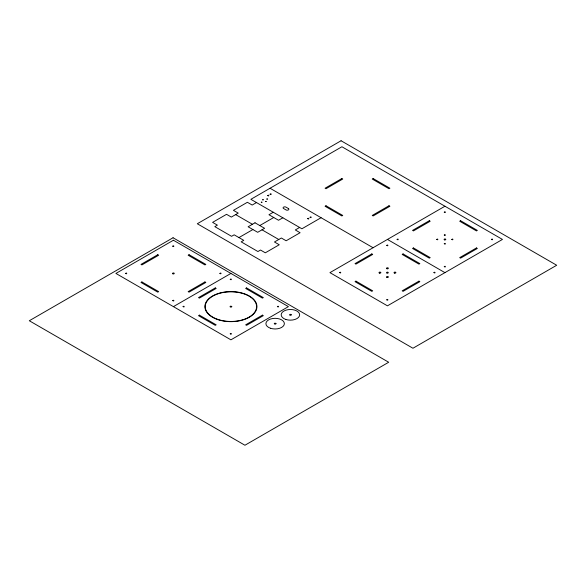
<?xml version="1.0" encoding="UTF-8"?>
<svg xmlns="http://www.w3.org/2000/svg" width="586" height="586" viewBox="0 0 586 586"><rect width="100%" height="100%" fill="white"/><g stroke="black" fill="none" stroke-linecap="round" stroke-linejoin="round"><path stroke-width="0.88" d="M261.297 202.163L261.957 202.163M262.645 199.76L263.304 199.76M261.935 202.287L261.312 202.273M263.304 199.855L262.645 199.841M265.524 201.423L266.183 201.423M266.806 198.984L267.472 198.984M266.161 201.54L265.546 201.54M267.465 199.079L266.82 199.094M256.492 202.566L252.178 205.056L247.387 202.287L233.44 210.337L238.238 213.106L231.338 217.091L226.54 214.322L212.601 222.372L217.391 225.141L214.806 226.636L231.573 236.319L234.166 234.825L243.747 240.355L241.161 241.85L257.928 251.533L260.521 250.039L265.312 252.808L279.251 244.758L274.46 241.989L281.361 238.004L286.151 240.773L300.098 232.723L295.307 229.954L299.622 227.463M273.266 212.249L268.952 214.74L278.533 220.27L282.848 217.78M238.956 237.586L252.896 229.536M259.796 225.551L273.743 217.501M321.077 217.721L301.907 228.782L250.874 199.321L341.916 146.756L502.451 239.432L387.441 305.833L329.94 272.637L444.942 206.235M173.412 306.632L230.913 273.435M387.441 239.432L444.942 272.637M270.043 188.252L373.07 247.732M235.645 214.601L252.42 224.284M262.001 229.815L278.775 239.498M125.587 273.406C127.118 274.783 127.125 272.029 125.587 273.376M172.738 246.179C174.364 247.57 174.049 244.787 172.738 246.179M172.738 300.625C174.335 301.973 174.196 299.285 172.753 300.574M183.088 306.603C184.7 307.987 184.414 305.211 183.088 306.603M219.889 273.406C221.413 274.783 221.449 272.05 219.897 273.376M230.239 279.383C231.953 280.701 231.529 278.042 230.254 279.324M230.239 333.822C231.66 335.229 231.931 332.467 230.247 333.8M267.685 195.556C269.128 196.977 269.296 194.156 267.685 195.556M270.087 194.171C271.64 195.563 271.574 192.794 270.087 194.171M277.39 306.603C278.914 308.002 278.848 305.233 277.39 306.603M307.701 218.659C309.305 220.028 309.1 217.318 307.709 218.629M310.097 217.274C311.693 218.644 311.459 215.934 310.104 217.245M339.616 272.607C341.345 273.926 340.884 271.267 339.631 272.549M386.767 245.38C388.269 246.787 388.269 244.047 386.775 245.358M386.767 299.827C388.445 301.182 388.1 298.428 386.767 299.827M397.118 239.41C398.758 240.773 398.465 238.033 397.118 239.41M433.918 272.607C435.552 273.948 435.325 271.252 433.933 272.549M436.746 239.41C438.387 240.773 438.05 238.048 436.746 239.41M444.269 212.183C445.975 213.509 445.58 210.835 444.283 212.132M444.269 235.067C445.997 236.378 445.536 233.726 444.283 235.008M444.269 243.754C445.704 245.153 445.843 242.421 444.283 243.695M444.269 266.63C445.631 268.066 445.909 265.312 444.276 266.601M451.791 239.41C453.286 240.817 453.315 238.026 451.791 239.41M491.42 239.41C493.097 240.765 492.753 238.011 491.42 239.41M173.053 237.755L29.3 320.747L244.933 445.243L388.694 362.251L173.053 237.755M341.067 140.757L197.306 223.749L412.947 348.245L556.7 265.253L341.067 140.757M173.412 240.231L115.911 273.435L230.913 339.829L288.415 306.632L173.412 240.231M157.781 254.72L141.006 264.403L141.893 264.916L158.667 255.232L157.781 254.72M141.893 281.947L141.006 282.459L157.781 292.143L158.667 291.63L141.893 281.947M189.044 254.72L188.157 255.232L204.932 264.916L205.818 264.403L189.044 254.72M255.005 222.79L248.105 226.775L257.694 232.305L264.594 228.32L255.005 222.79M341.858 178.54L325.091 188.216L325.977 188.729L342.744 179.045L341.858 178.54M325.977 205.759L325.091 206.272L341.858 215.956L342.744 215.443L325.977 205.759M373.128 178.54L372.242 179.045L389.009 188.729L389.895 188.216L373.128 178.54M204.932 281.947L188.157 291.63L189.044 292.143L205.818 282.459L204.932 281.947M215.282 287.924L198.508 297.607L199.394 298.113L216.168 288.437L215.282 287.924M199.394 315.143L198.508 315.656L215.282 325.34L216.168 324.827L199.394 315.143M246.552 287.924L245.666 288.437L262.433 298.113L263.319 297.607L246.552 287.924M389.009 205.759L372.242 215.443L373.128 215.956L389.895 206.272L389.009 205.759M262.433 315.143L245.666 324.827L246.552 325.34L263.319 315.656L262.433 315.143M371.81 253.928L355.035 263.605L355.922 264.118L372.696 254.434L371.81 253.928M429.311 220.724L412.537 230.408L413.43 230.921L430.197 221.237L429.311 220.724M355.922 281.148L355.035 281.661L371.81 291.345L372.696 290.832L355.922 281.148M403.073 253.928L402.186 254.434L418.961 264.118L419.847 263.605L403.073 253.928M413.43 247.951L412.537 248.464L429.311 258.148L430.197 257.635L413.43 247.951M460.581 220.724L459.695 221.237L476.462 230.921L477.348 230.408L460.581 220.724M418.961 281.148L402.186 290.832L403.073 291.345L419.847 281.661L418.961 281.148M476.462 247.951L459.695 257.635L460.581 258.148L477.348 248.464L476.462 247.951M288.371 208.521L285.975 207.136A1.692 0.982 0 0 0 283.58 207.136A1.692 0.982 0 0 0 283.58 208.521L285.975 209.905A1.692 0.982 0 0 0 288.371 209.905A1.692 0.982 0 0 0 288.371 208.521M291.257 314.755L290.531 314.345A0.85 0.491 0 0 0 289.572 314.799A0.85 0.491 0 0 0 290.458 315.312A0.85 0.491 0 0 0 291.257 314.755M275.969 323.582L275.252 323.164A0.85 0.491 0 0 0 274.285 323.626A0.85 0.491 0 0 0 275.171 324.139A0.85 0.491 0 0 0 275.969 323.582M231.756 306.559L231.038 306.148A0.85 0.491 0 0 0 230.071 306.61A0.85 0.491 0 0 0 230.957 307.115A0.85 0.491 0 0 0 231.756 306.559M386.965 273.039A0.85 0.491 0 0 0 388.291 272.666A0.85 0.491 0 0 0 387.075 272.197A0.85 0.491 0 0 0 386.965 273.039M394.503 273.098A0.93 0.535 0 0 0 395.894 272.637A0.93 0.535 0 0 0 394.503 272.168A0.93 0.535 0 0 0 394.503 273.098M386.98 277.442A0.93 0.535 0 0 0 388.372 276.98A0.93 0.535 0 0 0 386.98 276.511A0.93 0.535 0 0 0 386.98 277.442M379.457 273.098A0.93 0.535 0 0 0 380.849 272.637A0.93 0.535 0 0 0 379.457 272.168A0.93 0.535 0 0 0 379.457 273.098M386.98 268.754A0.93 0.535 0 0 0 388.372 268.293A0.93 0.535 0 0 0 386.98 267.824A0.93 0.535 0 0 0 386.98 268.754M444.474 239.842A0.85 0.491 0 0 0 445.792 239.469A0.85 0.491 0 0 0 444.576 238.993A0.85 0.491 0 0 0 444.474 239.842M217.904 319.641A26.026 15.024 0 0 0 256.939 306.632A26.026 15.024 0 0 0 217.904 293.615A26.026 15.024 0 0 0 217.904 319.641M218.073 319.473A25.681 14.826 0 0 0 256.602 306.632A25.681 14.826 0 0 0 218.073 293.791A25.681 14.826 0 0 0 218.073 319.473M172.987 273.852A0.85 0.491 0 0 0 174.262 273.435A0.85 0.491 0 0 0 172.987 273.01A0.85 0.491 0 0 0 172.987 273.852M285.8 319.443A9.237 5.333 0 0 0 299.651 314.829A9.237 5.333 0 0 0 285.8 310.206A9.237 5.333 0 0 0 285.8 319.443M270.52 328.263A9.237 5.333 0 0 0 284.364 323.648A9.237 5.333 0 0 0 270.52 319.033A9.237 5.333 0 0 0 270.52 328.263"/></g></svg>
